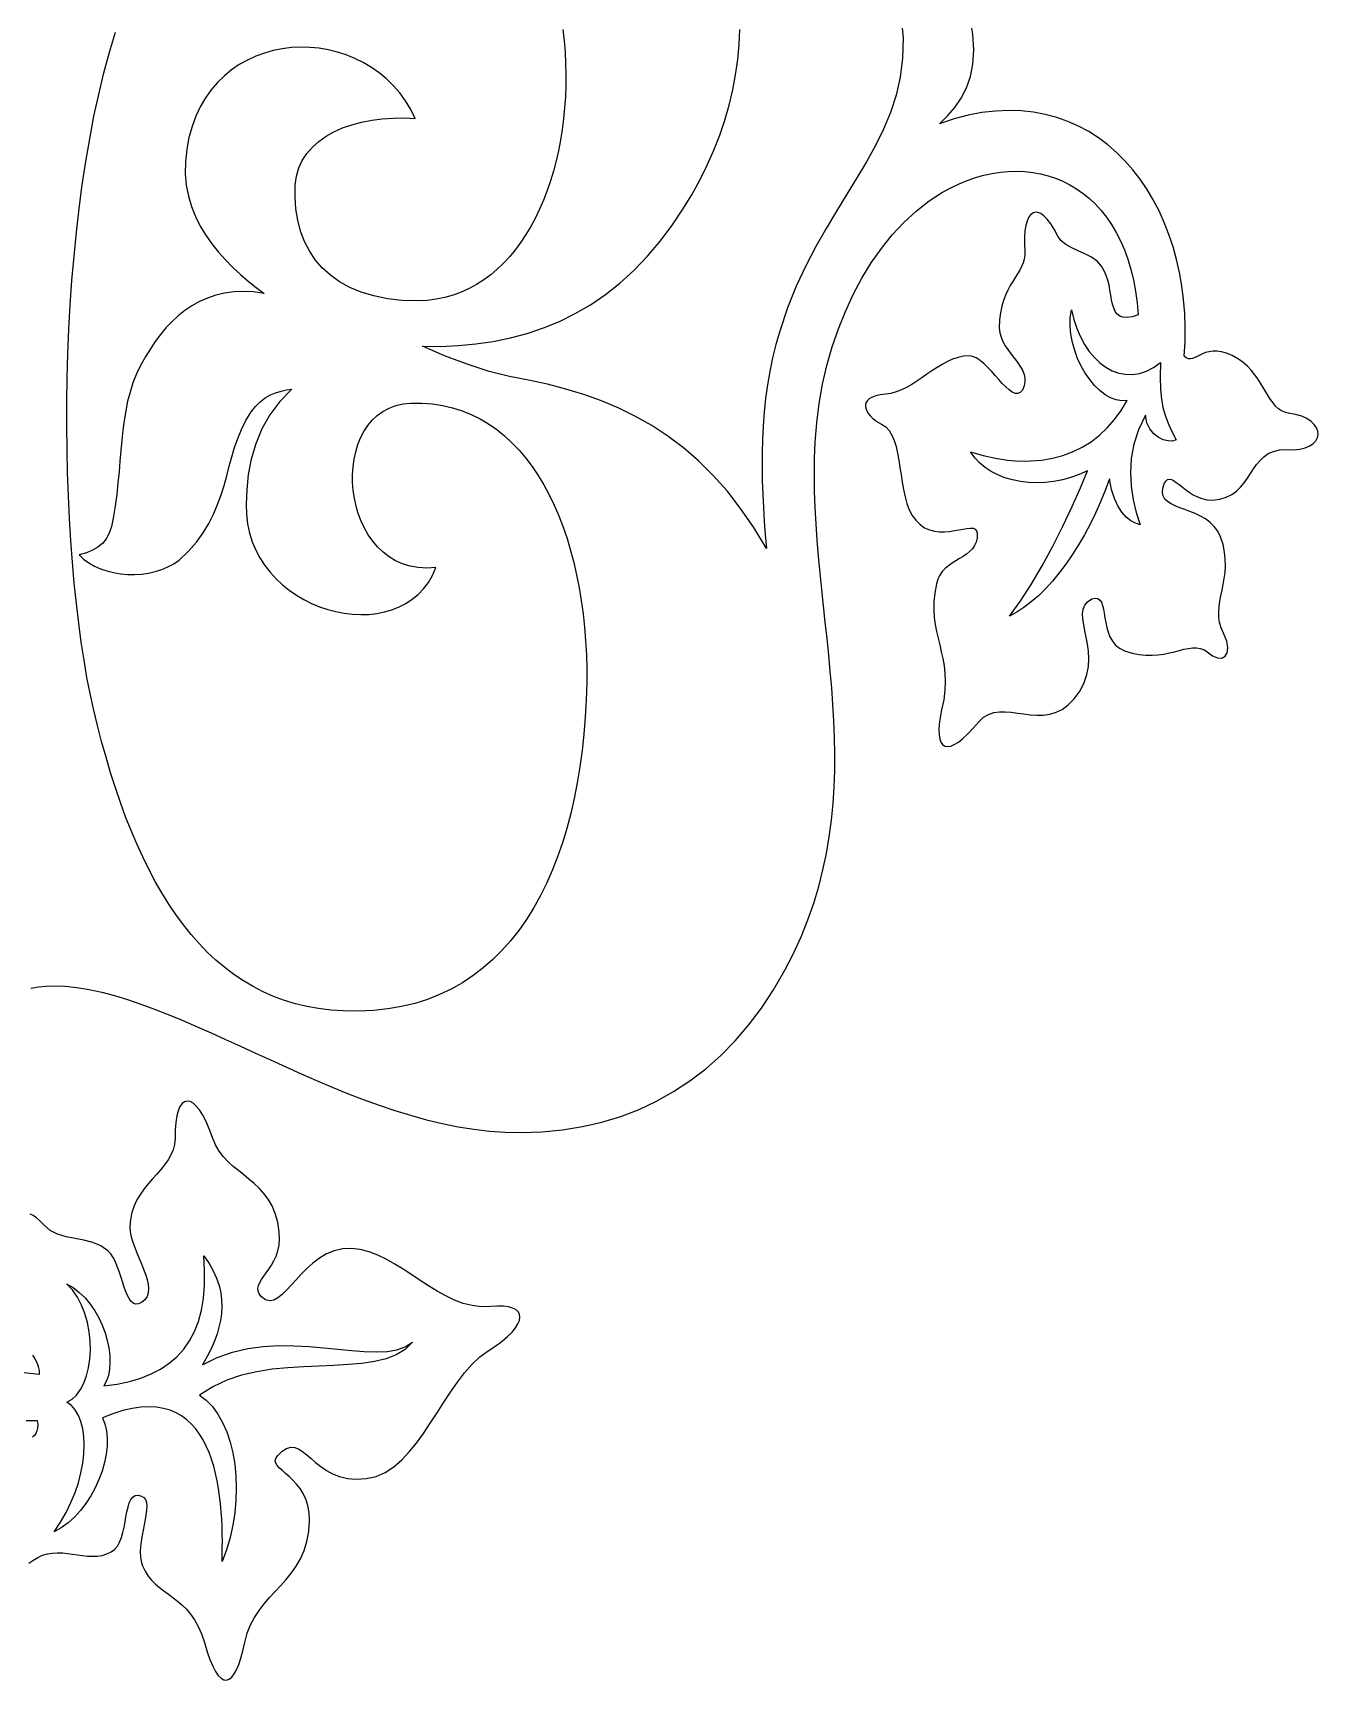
# Model space of a CAD drawing. Header units: metres. Extents: x -4.7 to 3.4, y -8.5 to 1.9.
# Drawn here: x -1.53 to 3.39, y -8.45 to -2.15 of the extents above; entities that cross this region are included whole.
import ezdxf

# ---------------------------------------------------------------- set-up
doc = ezdxf.new("R2010")
doc.units = ezdxf.units.M

msp = doc.modelspace()

# ---------------------------------------------------------------- linework, layer by layer
at = {"layer": 'BFLORSH.PLT', "color": 7}
for points in [[(-1.5343, -5.8041), (-1.5047, -5.7993), (-1.4757, -5.7964), (-1.4472, -5.7954), (-1.403, -5.797), (-1.3575, -5.8018), (-1.3108, -5.8094), (-1.263, -5.8198), (-1.214, -5.8327), (-1.164, -5.8478), (-1.113, -5.8651), (-1.0611, -5.8842), (-1.0082, -5.9049), (-0.9545, -5.9271), (-0.9, -5.9505), (-0.8447, -5.975), (-0.7888, -6.0002), (-0.7322, -6.0261), (-0.675, -6.0524), (-0.6172, -6.0788), (-0.5589, -6.1053), (-0.5002, -6.1315), (-0.4411, -6.1572), (-0.3817, -6.1823), (-0.3219, -6.2065), (-0.2619, -6.2297), (-0.2017, -6.2515), (-0.1413, -6.2719), (-0.0809, -6.2906), (-0.0204, -6.3073), (0.0401, -6.322), (0.1006, -6.3343), (0.1609, -6.344), (0.2211, -6.351), (0.2811, -6.3551), (0.3409, -6.3559), (0.4215, -6.3535), (0.5001, -6.3461), (0.5767, -6.3339), (0.651, -6.3168), (0.7231, -6.2949), (0.793, -6.2681), (0.8605, -6.2364), (0.9255, -6.2), (0.9881, -6.1587), (1.0482, -6.1126), (1.1056, -6.0617), (1.1604, -6.006), (1.2124, -5.9455), (1.2617, -5.8802), (1.3081, -5.8102), (1.3516, -5.7354), (1.3845, -5.6713), (1.4137, -5.6072), (1.4393, -5.5432), (1.4617, -5.4794), (1.4808, -5.4156), (1.497, -5.3518), (1.5104, -5.2882), (1.5212, -5.2246), (1.5295, -5.1611), (1.5356, -5.0977), (1.5396, -5.0343), (1.5417, -4.971), (1.5422, -4.9077), (1.541, -4.8445), (1.5386, -4.7814), (1.535, -4.7183), (1.5304, -4.6552), (1.525, -4.5923), (1.519, -4.5293), (1.5125, -4.4664), (1.5058, -4.4036), (1.4991, -4.3408), (1.4924, -4.278), (1.486, -4.2152), (1.4801, -4.1525), (1.4749, -4.0898), (1.4705, -4.0272), (1.4671, -3.9646), (1.4649, -3.902), (1.4641, -3.8394), (1.4649, -3.7768), (1.4674, -3.7143), (1.4731, -3.6402), (1.4825, -3.5664), (1.4956, -3.4933), (1.5123, -3.4212), (1.5324, -3.3504), (1.5558, -3.2814), (1.5826, -3.2143), (1.6125, -3.1497), (1.6455, -3.0877), (1.6815, -3.0288), (1.7203, -2.9732), (1.762, -2.9214), (1.8064, -2.8737), (1.8533, -2.8303), (1.9028, -2.7918), (1.9547, -2.7583), (1.986, -2.7412), (2.0175, -2.7261), (2.0492, -2.7131), (2.081, -2.7021), (2.1128, -2.6932), (2.1445, -2.6863), (2.176, -2.6814), (2.2074, -2.6785), (2.2385, -2.6778), (2.2691, -2.679), (2.2994, -2.6823), (2.3291, -2.6877), (2.3583, -2.6951), (2.3868, -2.7045), (2.4146, -2.716), (2.4415, -2.7296), (2.4676, -2.7452), (2.4927, -2.7629), (2.5168, -2.7826), (2.5398, -2.8044), (2.5616, -2.8283), (2.5821, -2.8542), (2.6014, -2.8822), (2.6192, -2.9123), (2.6355, -2.9445), (2.6503, -2.9787), (2.6635, -3.015), (2.675, -3.0534), (2.6848, -3.0939), (2.6926, -3.1364), (2.6986, -3.1811), (2.7026, -3.2278), (2.6795, -3.235), (2.6605, -3.238), (2.6449, -3.237), (2.6325, -3.2324), (2.6228, -3.2247), (2.6153, -3.2141), (2.6095, -3.2012), (2.605, -3.1863), (2.6014, -3.1698), (2.5983, -3.1521), (2.5951, -3.1335), (2.5914, -3.1145), (2.5868, -3.0954), (2.5808, -3.0767), (2.573, -3.0587), (2.5629, -3.0418), (2.5457, -3.0223), (2.524, -3.0067), (2.4995, -2.9937), (2.474, -2.9821), (2.4491, -2.9708), (2.4266, -2.9585), (2.4083, -2.9441), (2.3959, -2.9263), (2.3819, -2.9002), (2.3682, -2.8787), (2.355, -2.8616), (2.3424, -2.8488), (2.3304, -2.8402), (2.3192, -2.8357), (2.3088, -2.8351), (2.2993, -2.8382), (2.2909, -2.845), (2.2836, -2.8553), (2.2776, -2.869), (2.2729, -2.886), (2.2696, -2.9061), (2.2678, -2.9291), (2.2676, -2.9551), (2.2691, -2.9838), (2.2692, -2.9995), (2.267, -3.0144), (2.2628, -3.0287), (2.2569, -3.0426), (2.2497, -3.0564), (2.2414, -3.0703), (2.2324, -3.0847), (2.223, -3.0998), (2.2135, -3.1158), (2.2042, -3.1331), (2.1955, -3.1518), (2.1877, -3.1724), (2.181, -3.1949), (2.1759, -3.2197), (2.1726, -3.2471), (2.1714, -3.2773), (2.1738, -3.2959), (2.1788, -3.3134), (2.1857, -3.3299), (2.1943, -3.3455), (2.204, -3.3604), (2.2144, -3.3747), (2.2251, -3.3886), (2.2356, -3.4021), (2.2455, -3.4155), (2.2543, -3.4288), (2.2615, -3.4422), (2.2669, -3.4558), (2.2698, -3.4698), (2.2699, -3.4843), (2.2667, -3.4994), (2.2598, -3.5153), (2.2517, -3.5248), (2.2424, -3.5288), (2.2322, -3.5279), (2.221, -3.5229), (2.2091, -3.5144), (2.1964, -3.5031), (2.1832, -3.4896), (2.1696, -3.4747), (2.1555, -3.4591), (2.1412, -3.4433), (2.1268, -3.4281), (2.1123, -3.4141), (2.0979, -3.4021), (2.0836, -3.3926), (2.0696, -3.3865), (2.056, -3.3843), (2.0346, -3.3859), (2.0136, -3.3903), (1.9931, -3.3972), (1.9729, -3.4063), (1.953, -3.417), (1.9334, -3.4289), (1.9139, -3.4418), (1.8946, -3.4551), (1.8753, -3.4685), (1.8559, -3.4816), (1.8365, -3.4939), (1.8169, -3.5052), (1.7972, -3.5149), (1.7771, -3.5226), (1.7567, -3.5281), (1.7359, -3.5308), (1.7159, -3.5332), (1.6993, -3.537), (1.6859, -3.5419), (1.6754, -3.5479), (1.6677, -3.5548), (1.6627, -3.5625), (1.6602, -3.5707), (1.66, -3.5794), (1.6619, -3.5883), (1.6658, -3.5974), (1.6715, -3.6065), (1.6788, -3.6154), (1.6877, -3.624), (1.6978, -3.6321), (1.7091, -3.6396), (1.7214, -3.6463), (1.7372, -3.6564), (1.7502, -3.6705), (1.7609, -3.6882), (1.7695, -3.7088), (1.7766, -3.7319), (1.7824, -3.7571), (1.7872, -3.7838), (1.7916, -3.8116), (1.7958, -3.84), (1.8002, -3.8684), (1.8052, -3.8964), (1.8111, -3.9236), (1.8184, -3.9493), (1.8273, -3.9732), (1.8383, -3.9947), (1.8517, -4.0133), (1.8683, -4.03), (1.886, -4.0422), (1.9046, -4.0505), (1.9237, -4.0554), (1.9431, -4.0576), (1.9624, -4.0576), (1.9813, -4.056), (1.9997, -4.0533), (2.017, -4.0502), (2.0332, -4.0471), (2.0477, -4.0448), (2.0605, -4.0437), (2.0711, -4.0444), (2.0792, -4.0475), (2.0847, -4.0537), (2.0871, -4.0633), (2.0867, -4.0813), (2.0833, -4.0969), (2.0771, -4.1105), (2.0686, -4.1224), (2.0581, -4.1331), (2.0461, -4.1427), (2.0331, -4.1516), (2.0192, -4.1603), (2.0051, -4.1689), (1.9911, -4.1778), (1.9775, -4.1874), (1.9648, -4.198), (1.9534, -4.2099), (1.9437, -4.2234), (1.936, -4.239), (1.9309, -4.2568), (1.9243, -4.2925), (1.9211, -4.3255), (1.9206, -4.3562), (1.9224, -4.3851), (1.9261, -4.4126), (1.9312, -4.439), (1.9371, -4.4649), (1.9435, -4.4906), (1.9497, -4.5165), (1.9554, -4.5431), (1.9601, -4.5707), (1.9632, -4.5998), (1.9644, -4.6308), (1.963, -4.6641), (1.9588, -4.7002), (1.951, -4.7393), (1.9455, -4.7678), (1.942, -4.7933), (1.9406, -4.8156), (1.9413, -4.8348), (1.9439, -4.8506), (1.9485, -4.863), (1.9549, -4.872), (1.9633, -4.8775), (1.9736, -4.8793), (1.9856, -4.8774), (1.9994, -4.8718), (2.015, -4.8623), (2.0324, -4.8488), (2.0514, -4.8313), (2.072, -4.8097), (2.0943, -4.7838), (2.1116, -4.7675), (2.1304, -4.7564), (2.1506, -4.7498), (2.1719, -4.7468), (2.1943, -4.7466), (2.2175, -4.7483), (2.2413, -4.7513), (2.2656, -4.7547), (2.2903, -4.7576), (2.3151, -4.7592), (2.34, -4.7588), (2.3646, -4.7555), (2.3889, -4.7485), (2.4126, -4.7371), (2.4357, -4.7203), (2.4579, -4.6973), (2.4805, -4.6657), (2.4966, -4.6344), (2.507, -4.6035), (2.5125, -4.5732), (2.5142, -4.5436), (2.5128, -4.515), (2.5093, -4.4874), (2.5045, -4.4611), (2.4993, -4.4362), (2.4946, -4.4128), (2.4913, -4.3912), (2.4902, -4.3715), (2.4923, -4.3538), (2.4984, -4.3384), (2.5094, -4.3253), (2.5262, -4.3148), (2.5391, -4.3118), (2.5491, -4.3133), (2.5568, -4.3187), (2.5625, -4.3276), (2.5668, -4.3393), (2.5701, -4.3535), (2.5728, -4.3696), (2.5755, -4.387), (2.5787, -4.4053), (2.5826, -4.4239), (2.588, -4.4422), (2.5951, -4.4599), (2.6045, -4.4763), (2.6166, -4.4909), (2.6319, -4.5033), (2.6509, -4.5128), (2.6794, -4.5218), (2.7065, -4.5273), (2.7322, -4.53), (2.7566, -4.5303), (2.7797, -4.5286), (2.8016, -4.5254), (2.8224, -4.5212), (2.842, -4.5165), (2.8607, -4.5118), (2.8783, -4.5074), (2.895, -4.504), (2.9109, -4.5019), (2.926, -4.5017), (2.9403, -4.5038), (2.9539, -4.5087), (2.9669, -4.5168), (2.9873, -4.5327), (3.0062, -4.5405), (3.0226, -4.5408), (3.0354, -4.534), (3.0436, -4.5206), (3.046, -4.5012), (3.0417, -4.4761), (3.0295, -4.4458), (3.0203, -4.4252), (3.0145, -4.4049), (3.0116, -4.3847), (3.0112, -4.3645), (3.0127, -4.3442), (3.0157, -4.3237), (3.0196, -4.3028), (3.0241, -4.2814), (3.0285, -4.2594), (3.0324, -4.2366), (3.0354, -4.2129), (3.0369, -4.1883), (3.0365, -4.1624), (3.0336, -4.1353), (3.0278, -4.1068), (3.0186, -4.0768), (3.008, -4.0553), (2.9943, -4.037), (2.9783, -4.0216), (2.9605, -4.0086), (2.9413, -3.9976), (2.9213, -3.9883), (2.9011, -3.9801), (2.8812, -3.9727), (2.8622, -3.9656), (2.8445, -3.9585), (2.8288, -3.9508), (2.8155, -3.9422), (2.8052, -3.9323), (2.7984, -3.9206), (2.7958, -3.9068), (2.7978, -3.8903), (2.8027, -3.8747), (2.8083, -3.8642), (2.8147, -3.8582), (2.8219, -3.8562), (2.8299, -3.8577), (2.8388, -3.862), (2.8486, -3.8685), (2.8594, -3.8768), (2.8712, -3.8862), (2.8841, -3.8963), (2.898, -3.9063), (2.9131, -3.9158), (2.9294, -3.9241), (2.9468, -3.9308), (2.9655, -3.9352), (2.9855, -3.9368), (3.0149, -3.9331), (3.0399, -3.9257), (3.0612, -3.9152), (3.0794, -3.9021), (3.0951, -3.887), (3.1088, -3.8704), (3.1212, -3.8529), (3.1329, -3.835), (3.1444, -3.8172), (3.1563, -3.8002), (3.1693, -3.7844), (3.1839, -3.7704), (3.2007, -3.7587), (3.2204, -3.75), (3.2434, -3.7446), (3.2705, -3.7433), (3.2981, -3.7438), (3.3221, -3.7413), (3.3426, -3.7362), (3.3595, -3.7289), (3.3729, -3.7197), (3.3826, -3.7091), (3.3888, -3.6974), (3.3913, -3.6849), (3.3901, -3.6721), (3.3853, -3.6593), (3.3768, -3.6468), (3.3645, -3.6352), (3.3485, -3.6246), (3.3287, -3.6155), (3.3051, -3.6083), (3.2778, -3.6033), (3.2637, -3.6002), (3.251, -3.5946), (3.2395, -3.5866), (3.2289, -3.5766), (3.219, -3.5648), (3.2096, -3.5515), (3.2003, -3.537), (3.191, -3.5216), (3.1814, -3.5055), (3.1713, -3.489), (3.1604, -3.4723), (3.1486, -3.4558), (3.1355, -3.4398), (3.1209, -3.4244), (3.1046, -3.41), (3.0864, -3.3968), (3.0627, -3.3836), (3.0413, -3.3744), (3.0218, -3.3689), (3.0043, -3.3664), (2.9885, -3.3665), (2.9742, -3.3686), (2.9612, -3.3722), (2.9495, -3.3768), (2.9388, -3.3818), (2.929, -3.3867), (2.9199, -3.3911), (2.9113, -3.3943), (2.9031, -3.3958), (2.8951, -3.3952), (2.8871, -3.3918), (2.879, -3.3853), (2.8822, -3.3303), (2.8828, -3.2758), (2.8811, -3.222), (2.8769, -3.169), (2.8703, -3.1169), (2.8613, -3.0658), (2.8501, -3.0159), (2.8366, -2.9672), (2.8209, -2.9199), (2.803, -2.8742), (2.783, -2.83), (2.7609, -2.7877), (2.7368, -2.7472), (2.7106, -2.7087), (2.6825, -2.6723), (2.6524, -2.6381), (2.6205, -2.6064), (2.5867, -2.5771), (2.5511, -2.5504), (2.5137, -2.5264), (2.4747, -2.5053), (2.4339, -2.4872), (2.3915, -2.4722), (2.3475, -2.4604), (2.302, -2.4519), (2.255, -2.4469), (2.2065, -2.4454), (2.1565, -2.4477), (2.1052, -2.4538), (2.0525, -2.4638), (1.9985, -2.4779), (1.9433, -2.4962), (1.9733, -2.4661), (2.0009, -2.4336), (2.0252, -2.3982), (2.0455, -2.3591), (2.0609, -2.3158), (2.0708, -2.2676), (2.0742, -2.2138), (2.0705, -2.1537), (2.067, -2.1306)], [(0.5019, -2.1362), (0.5066, -2.1791), (0.51, -2.222), (0.5122, -2.2648), (0.5131, -2.3077), (0.5127, -2.3505), (0.5111, -2.393), (0.5083, -2.4352), (0.5042, -2.477), (0.4989, -2.5183), (0.4923, -2.5591), (0.4845, -2.5993), (0.4755, -2.6387), (0.4653, -2.6774), (0.4539, -2.7153), (0.4413, -2.7522), (0.4275, -2.7881), (0.4125, -2.8229), (0.3963, -2.8565), (0.379, -2.8889), (0.3605, -2.92), (0.3408, -2.9497), (0.32, -2.9779), (0.2981, -3.0045), (0.275, -3.0295), (0.2508, -3.0528), (0.2254, -3.0743), (0.199, -3.0939), (0.1714, -3.1116), (0.1427, -3.1273), (0.113, -3.1408), (0.0821, -3.1522), (0.0501, -3.1613), (0.0171, -3.1681), (-0.017, -3.1725), (-0.0521, -3.1744), (-0.1133, -3.1722), (-0.17, -3.1658), (-0.2223, -3.1553), (-0.2701, -3.1409), (-0.3137, -3.1228), (-0.353, -3.1011), (-0.388, -3.0761), (-0.4189, -3.0479), (-0.4457, -3.0168), (-0.4684, -2.9828), (-0.4871, -2.9462), (-0.5019, -2.9071), (-0.5127, -2.8658), (-0.5197, -2.8223), (-0.5229, -2.777), (-0.5223, -2.7299), (-0.5179, -2.6964), (-0.5088, -2.6653), (-0.4954, -2.6364), (-0.478, -2.6099), (-0.4569, -2.5857), (-0.4324, -2.5638), (-0.4047, -2.5443), (-0.3741, -2.5272), (-0.341, -2.5124), (-0.3057, -2.5), (-0.2684, -2.49), (-0.2295, -2.4824), (-0.1892, -2.4773), (-0.1478, -2.4745), (-0.1056, -2.4742), (-0.063, -2.4764), (-0.0805, -2.4412), (-0.1005, -2.4085), (-0.1227, -2.3781), (-0.1471, -2.35), (-0.1734, -2.3244), (-0.2014, -2.3012), (-0.231, -2.2804), (-0.262, -2.262), (-0.2942, -2.2461), (-0.3273, -2.2327), (-0.3613, -2.2218), (-0.3959, -2.2133), (-0.4309, -2.2074), (-0.4663, -2.204), (-0.5017, -2.2032), (-0.537, -2.2049), (-0.572, -2.2092), (-0.6066, -2.2161), (-0.6404, -2.2256), (-0.6735, -2.2378), (-0.7055, -2.2525), (-0.7364, -2.27), (-0.7658, -2.2901), (-0.7936, -2.3129), (-0.8197, -2.3384), (-0.8439, -2.3666), (-0.8659, -2.3975), (-0.8856, -2.4312), (-0.9028, -2.4677), (-0.9174, -2.507), (-0.929, -2.549), (-0.9377, -2.5939), (-0.9428, -2.6417), (-0.9432, -2.6875), (-0.9392, -2.7314), (-0.9311, -2.7733), (-0.9193, -2.8134), (-0.9041, -2.8517), (-0.8859, -2.8883), (-0.865, -2.9231), (-0.8417, -2.9562), (-0.8164, -2.9877), (-0.7895, -3.0176), (-0.7612, -3.0461), (-0.7319, -3.073), (-0.7021, -3.0985), (-0.6719, -3.1226), (-0.6418, -3.1454), (-0.6823, -3.1398), (-0.721, -3.1379), (-0.758, -3.1396), (-0.7932, -3.1445), (-0.8268, -3.1525), (-0.8587, -3.1634), (-0.889, -3.177), (-0.9177, -3.193), (-0.9448, -3.2113), (-0.9704, -3.2317), (-0.9945, -3.2539), (-1.0172, -3.2777), (-1.0384, -3.303), (-1.0583, -3.3295), (-1.0767, -3.357), (-1.0939, -3.3854), (-1.1133, -3.4193), (-1.1297, -3.4534), (-1.1433, -3.488), (-1.1546, -3.5229), (-1.1638, -3.5584), (-1.1712, -3.5945), (-1.1772, -3.6313), (-1.1821, -3.6688), (-1.1861, -3.7072), (-1.1897, -3.7465), (-1.1931, -3.7868), (-1.1967, -3.8282), (-1.2008, -3.8707), (-1.2056, -3.9144), (-1.2116, -3.9595), (-1.219, -4.0059), (-1.2255, -4.0372), (-1.2344, -4.0634), (-1.2458, -4.0849), (-1.26, -4.1025), (-1.2772, -4.1168), (-1.2977, -4.1284), (-1.3217, -4.1379), (-1.3494, -4.1459), (-1.332, -4.162), (-1.3124, -4.1763), (-1.2908, -4.1886), (-1.2677, -4.199), (-1.2432, -4.2074), (-1.2176, -4.2139), (-1.1913, -4.2183), (-1.1645, -4.2208), (-1.1375, -4.2212), (-1.1105, -4.2196), (-1.084, -4.216), (-1.0581, -4.2102), (-1.0332, -4.2023), (-1.0096, -4.1923), (-0.9874, -4.1802), (-0.9671, -4.1659), (-0.9311, -4.1318), (-0.9005, -4.097), (-0.8746, -4.0616), (-0.8529, -4.0258), (-0.8346, -3.9896), (-0.8193, -3.9532), (-0.8063, -3.9166), (-0.795, -3.88), (-0.7847, -3.8434), (-0.7749, -3.8071), (-0.765, -3.771), (-0.7542, -3.7354), (-0.7421, -3.7002), (-0.7281, -3.6657), (-0.7114, -3.6319), (-0.6914, -3.5989), (-0.6744, -3.5776), (-0.6563, -3.5599), (-0.6373, -3.5455), (-0.6176, -3.5341), (-0.5974, -3.5254), (-0.5768, -3.5191), (-0.556, -3.5149), (-0.5352, -3.5124), (-0.5818, -3.5585), (-0.6199, -3.6096), (-0.6503, -3.6643), (-0.6737, -3.7215), (-0.6906, -3.7801), (-0.7019, -3.8389), (-0.7081, -3.8968), (-0.7101, -3.9524), (-0.7092, -3.9907), (-0.7048, -4.0274), (-0.6973, -4.0625), (-0.6868, -4.096), (-0.6734, -4.1278), (-0.6574, -4.1579), (-0.639, -4.1862), (-0.6184, -4.2127), (-0.5958, -4.2374), (-0.5714, -4.2602), (-0.5454, -4.281), (-0.5179, -4.2999), (-0.4893, -4.3168), (-0.4597, -4.3315), (-0.4292, -4.3442), (-0.3982, -4.3547), (-0.3667, -4.3631), (-0.3351, -4.3692), (-0.3034, -4.373), (-0.272, -4.3745), (-0.241, -4.3736), (-0.2106, -4.3703), (-0.1809, -4.3645), (-0.1523, -4.3562), (-0.1249, -4.3454), (-0.0989, -4.332), (-0.0745, -4.316), (-0.052, -4.2973), (-0.0314, -4.2759), (-0.0131, -4.2517), (0.0028, -4.2248), (0.0161, -4.1949), (-0.0187, -4.1968), (-0.0516, -4.1949), (-0.0825, -4.1893), (-0.1114, -4.1803), (-0.1384, -4.1682), (-0.1633, -4.1532), (-0.1862, -4.1356), (-0.2071, -4.1155), (-0.226, -4.0934), (-0.2428, -4.0693), (-0.2576, -4.0437), (-0.2704, -4.0166), (-0.281, -3.9883), (-0.2896, -3.9592), (-0.2961, -3.9295), (-0.3005, -3.8993), (-0.3029, -3.869), (-0.3031, -3.8388), (-0.3012, -3.8089), (-0.2971, -3.7796), (-0.291, -3.7512), (-0.2826, -3.7239), (-0.2722, -3.6979), (-0.2595, -3.6735), (-0.2447, -3.6509), (-0.2277, -3.6304), (-0.2086, -3.6123), (-0.1872, -3.5968), (-0.1636, -3.584), (-0.1378, -3.5744), (-0.1098, -3.5681), (-0.0796, -3.5654), (-0.0378, -3.5655), (0.0026, -3.5685), (0.0417, -3.5745), (0.0794, -3.5833), (0.1159, -3.5948), (0.151, -3.609), (0.1848, -3.6258), (0.2172, -3.645), (0.2484, -3.6667), (0.2782, -3.6907), (0.3066, -3.7169), (0.3338, -3.7453), (0.3596, -3.7757), (0.384, -3.8081), (0.4071, -3.8424), (0.4289, -3.8785), (0.4493, -3.9164), (0.4684, -3.9559), (0.4861, -3.997), (0.5025, -4.0395), (0.5175, -4.0835), (0.5312, -4.1287), (0.5435, -4.1752), (0.5544, -4.2229), (0.564, -4.2715), (0.5722, -4.3212), (0.5791, -4.3718), (0.5846, -4.4231), (0.5887, -4.4752), (0.5915, -4.5279), (0.5929, -4.5812), (0.5929, -4.6349), (0.5909, -4.7014), (0.5873, -4.767), (0.5821, -4.8315), (0.5753, -4.895), (0.5669, -4.9573), (0.5569, -5.0183), (0.5452, -5.078), (0.5318, -5.1363), (0.5167, -5.1931), (0.4998, -5.2483), (0.4813, -5.3018), (0.461, -5.3536), (0.4389, -5.4035), (0.4151, -5.4515), (0.3894, -5.4975), (0.362, -5.5414), (0.3327, -5.5832), (0.3015, -5.6226), (0.2685, -5.6598), (0.2336, -5.6945), (0.1968, -5.7266), (0.1581, -5.7562), (0.1174, -5.7832), (0.0748, -5.8073), (0.0302, -5.8286), (-0.0164, -5.847), (-0.065, -5.8624), (-0.1156, -5.8746), (-0.1683, -5.8837), (-0.223, -5.8895), (-0.2798, -5.892), (-0.3387, -5.891), (-0.3864, -5.8879), (-0.4328, -5.8822), (-0.4779, -5.8741), (-0.5216, -5.8636), (-0.564, -5.8507), (-0.6051, -5.8354), (-0.6449, -5.8178), (-0.6836, -5.7979), (-0.721, -5.7758), (-0.7572, -5.7515), (-0.7922, -5.725), (-0.8261, -5.6964), (-0.8588, -5.6657), (-0.8904, -5.6329), (-0.921, -5.5982), (-0.9505, -5.5614), (-0.9789, -5.5227), (-1.0063, -5.4821), (-1.0327, -5.4397), (-1.0581, -5.3954), (-1.0826, -5.3493), (-1.1061, -5.3015), (-1.1287, -5.2519), (-1.1504, -5.2007), (-1.1713, -5.1478), (-1.1913, -5.0934), (-1.2104, -5.0373), (-1.2288, -4.9798), (-1.2464, -4.9207), (-1.2632, -4.8602), (-1.2792, -4.7983), (-1.2946, -4.735), (-1.3073, -4.6767), (-1.3193, -4.6147), (-1.3306, -4.549), (-1.3411, -4.48), (-1.3508, -4.4078), (-1.3597, -4.3327), (-1.3677, -4.2548), (-1.3748, -4.1745), (-1.3809, -4.0919), (-1.386, -4.0072), (-1.3902, -3.9207), (-1.3933, -3.8326), (-1.3953, -3.7431), (-1.3962, -3.6524), (-1.396, -3.5608), (-1.3946, -3.4685), (-1.392, -3.3756), (-1.3882, -3.2825), (-1.3831, -3.1892), (-1.3767, -3.0962), (-1.3689, -3.0035), (-1.3598, -2.9114), (-1.3493, -2.8201), (-1.3373, -2.7299), (-1.3239, -2.6409), (-1.309, -2.5534), (-1.2925, -2.4676), (-1.2744, -2.3837), (-1.2548, -2.302), (-1.2335, -2.2226), (-1.2106, -2.1458)], [(1.8003, -2.1304), (1.8036, -2.1672), (1.8018, -2.2447), (1.7926, -2.3177), (1.7769, -2.3869), (1.7554, -2.4532), (1.7288, -2.5172), (1.6981, -2.5797), (1.6639, -2.6415), (1.627, -2.7034), (1.5884, -2.766), (1.5486, -2.8302), (1.5085, -2.8966), (1.469, -2.9662), (1.4307, -3.0395), (1.3945, -3.1173), (1.3611, -3.2005), (1.3314, -3.2898), (1.3166, -3.3408), (1.304, -3.3922), (1.2933, -3.4437), (1.2845, -3.4955), (1.2774, -3.5475), (1.2719, -3.5996), (1.2679, -3.6518), (1.2652, -3.704), (1.2639, -3.7564), (1.2637, -3.8087), (1.2645, -3.8611), (1.2663, -3.9133), (1.2688, -3.9655), (1.2721, -4.0176), (1.2759, -4.0696), (1.2802, -4.1213), (1.232, -4.0414), (1.1818, -3.9682), (1.1298, -3.9014), (1.0758, -3.8407), (1.0201, -3.7856), (0.9626, -3.736), (0.9033, -3.6914), (0.8423, -3.6515), (0.7796, -3.616), (0.7153, -3.5846), (0.6493, -3.557), (0.5818, -3.5327), (0.5128, -3.5115), (0.4423, -3.4931), (0.3703, -3.4772), (0.2969, -3.4633), (0.2192, -3.4437), (0.1349, -3.4164), (0.0484, -3.3837), (-0.0357, -3.3478), (0.0335, -3.348), (0.1018, -3.3451), (0.1692, -3.3389), (0.2355, -3.3292), (0.3007, -3.3159), (0.3647, -3.2988), (0.4274, -3.2777), (0.4889, -3.2524), (0.5489, -3.2228), (0.6074, -3.1886), (0.6644, -3.1498), (0.7198, -3.106), (0.7735, -3.0573), (0.8255, -3.0032), (0.8756, -2.9438), (0.9238, -2.8788), (0.9609, -2.8236), (0.9949, -2.7678), (1.0261, -2.7115), (1.0543, -2.6547), (1.0796, -2.5975), (1.1019, -2.54), (1.1214, -2.4823), (1.1381, -2.4245), (1.1519, -2.3665), (1.1628, -2.3086), (1.1709, -2.2507), (1.1763, -2.193), (1.1789, -2.1354)], [(-1.5414, -8.0042), (-1.5259, -7.994), (-1.5078, -7.9822), (-1.4894, -7.9738), (-1.4708, -7.9684), (-1.4519, -7.9655), (-1.4328, -7.9647), (-1.4136, -7.9654), (-1.3943, -7.9674), (-1.375, -7.97), (-1.3557, -7.9728), (-1.3365, -7.9755), (-1.3175, -7.9774), (-1.2986, -7.9782), (-1.2801, -7.9774), (-1.2618, -7.9746), (-1.2439, -7.9693), (-1.2264, -7.961), (-1.2136, -7.9516), (-1.2031, -7.9389), (-1.1946, -7.9235), (-1.1878, -7.906), (-1.1822, -7.887), (-1.1776, -7.867), (-1.1737, -7.8467), (-1.17, -7.8267), (-1.1663, -7.8075), (-1.1622, -7.7898), (-1.1574, -7.7741), (-1.1515, -7.7611), (-1.1442, -7.7513), (-1.1351, -7.7454), (-1.124, -7.7439), (-1.1105, -7.7475), (-1.1015, -7.7529), (-1.0955, -7.7613), (-1.0921, -7.7725), (-1.0909, -7.786), (-1.0916, -7.8016), (-1.0936, -7.819), (-1.0968, -7.8377), (-1.1006, -7.8575), (-1.1046, -7.878), (-1.1085, -7.8989), (-1.1119, -7.9199), (-1.1143, -7.9406), (-1.1154, -7.9606), (-1.1148, -7.9798), (-1.1121, -7.9977), (-1.1069, -8.014), (-1.097, -8.0351), (-1.0852, -8.0535), (-1.0719, -8.0698), (-1.0573, -8.0845), (-1.0416, -8.0979), (-1.0251, -8.1106), (-1.008, -8.1232), (-0.9906, -8.136), (-0.9731, -8.1496), (-0.9558, -8.1644), (-0.939, -8.181), (-0.9228, -8.1999), (-0.9076, -8.2215), (-0.8935, -8.2463), (-0.8809, -8.2748), (-0.87, -8.3075), (-0.8595, -8.3432), (-0.8489, -8.3736), (-0.8382, -8.3989), (-0.8274, -8.4191), (-0.8167, -8.4344), (-0.806, -8.4448), (-0.7955, -8.4506), (-0.7852, -8.4517), (-0.7751, -8.4483), (-0.7653, -8.4405), (-0.7558, -8.4284), (-0.7468, -8.4122), (-0.7382, -8.3919), (-0.7302, -8.3676), (-0.7227, -8.3394), (-0.7159, -8.3075), (-0.7064, -8.2723), (-0.6936, -8.2406), (-0.6781, -8.2117), (-0.6603, -8.185), (-0.6409, -8.1601), (-0.6203, -8.1364), (-0.5991, -8.1132), (-0.5778, -8.0902), (-0.5569, -8.0666), (-0.537, -8.042), (-0.5185, -8.0157), (-0.5022, -7.9873), (-0.4883, -7.9562), (-0.4776, -7.9218), (-0.4705, -7.8836), (-0.4676, -7.841), (-0.4689, -7.8105), (-0.4738, -7.7833), (-0.4817, -7.7591), (-0.492, -7.7375), (-0.5041, -7.7185), (-0.5175, -7.7016), (-0.5315, -7.6866), (-0.5456, -7.6732), (-0.5592, -7.6613), (-0.5717, -7.6504), (-0.5825, -7.6404), (-0.591, -7.631), (-0.5967, -7.6219), (-0.5989, -7.6129), (-0.5971, -7.6037), (-0.5907, -7.594), (-0.5723, -7.5758), (-0.5553, -7.565), (-0.5394, -7.5606), (-0.5241, -7.5618), (-0.5092, -7.5676), (-0.4941, -7.5771), (-0.4786, -7.5895), (-0.4621, -7.6038), (-0.4443, -7.6192), (-0.4249, -7.6347), (-0.4034, -7.6495), (-0.3794, -7.6626), (-0.3525, -7.6731), (-0.3224, -7.6802), (-0.2887, -7.683), (-0.2509, -7.6805), (-0.2133, -7.6722), (-0.1783, -7.6571), (-0.1457, -7.636), (-0.115, -7.6096), (-0.0859, -7.5789), (-0.0582, -7.5446), (-0.0315, -7.5076), (-0.0055, -7.4688), (0.0201, -7.4289), (0.0457, -7.3888), (0.0716, -7.3494), (0.0981, -7.3115), (0.1254, -7.2759), (0.154, -7.2435), (0.1842, -7.215), (0.2162, -7.1914), (0.2449, -7.1726), (0.2696, -7.1543), (0.2903, -7.1366), (0.3073, -7.1198), (0.3204, -7.1039), (0.3297, -7.0891), (0.3353, -7.0753), (0.3372, -7.0629), (0.3355, -7.0518), (0.3302, -7.0422), (0.3214, -7.0342), (0.309, -7.028), (0.2932, -7.0235), (0.274, -7.0211), (0.2514, -7.0207), (0.2255, -7.0224), (0.1898, -7.0233), (0.1548, -7.019), (0.1204, -7.0101), (0.0867, -6.9975), (0.0534, -6.9816), (0.0206, -6.9634), (-0.012, -6.9434), (-0.0444, -6.9223), (-0.0767, -6.9009), (-0.109, -6.8799), (-0.1413, -6.8599), (-0.1739, -6.8417), (-0.2067, -6.826), (-0.2399, -6.8134), (-0.2735, -6.8046), (-0.3078, -6.8004), (-0.3421, -6.8019), (-0.3739, -6.8091), (-0.4031, -6.8211), (-0.4301, -6.837), (-0.455, -6.8558), (-0.4781, -6.8765), (-0.4995, -6.8982), (-0.5194, -6.9201), (-0.5381, -6.941), (-0.5558, -6.9602), (-0.5726, -6.9767), (-0.5888, -6.9894), (-0.6046, -6.9976), (-0.6201, -7.0002), (-0.6356, -6.9963), (-0.6512, -6.9849), (-0.66, -6.9739), (-0.6645, -6.963), (-0.6654, -6.9522), (-0.6632, -6.9413), (-0.6583, -6.9302), (-0.6513, -6.9185), (-0.6428, -6.9062), (-0.6332, -6.8931), (-0.6232, -6.879), (-0.6132, -6.8638), (-0.6037, -6.8472), (-0.5953, -6.829), (-0.5886, -6.8092), (-0.584, -6.7876), (-0.5821, -6.7639), (-0.5834, -6.7379), (-0.5896, -6.6997), (-0.599, -6.6664), (-0.6111, -6.6372), (-0.6256, -6.6117), (-0.6421, -6.5893), (-0.6602, -6.5693), (-0.6794, -6.5512), (-0.6994, -6.5344), (-0.7197, -6.5183), (-0.7401, -6.5023), (-0.76, -6.4859), (-0.779, -6.4683), (-0.7969, -6.4492), (-0.8131, -6.4278), (-0.8272, -6.4035), (-0.839, -6.3759), (-0.8512, -6.3427), (-0.8637, -6.3141), (-0.8763, -6.2899), (-0.8889, -6.2702), (-0.9013, -6.255), (-0.9134, -6.2443), (-0.925, -6.238), (-0.936, -6.2362), (-0.9462, -6.2387), (-0.9554, -6.2457), (-0.9635, -6.2572), (-0.9704, -6.273), (-0.9759, -6.2932), (-0.9798, -6.3177), (-0.9819, -6.3466), (-0.9822, -6.3799), (-0.9842, -6.4018), (-0.9897, -6.4225), (-0.9982, -6.4421), (-1.0092, -6.4611), (-1.0223, -6.4795), (-1.0369, -6.4976), (-1.0525, -6.5158), (-1.0686, -6.5341), (-1.0847, -6.5529), (-1.1003, -6.5724), (-1.1149, -6.5929), (-1.128, -6.6146), (-1.1391, -6.6376), (-1.1476, -6.6624), (-1.1531, -6.6891), (-1.155, -6.7179), (-1.1536, -6.7363), (-1.1498, -6.7557), (-1.144, -6.7757), (-1.1367, -6.7962), (-1.1284, -6.817), (-1.1196, -6.8379), (-1.1108, -6.8587), (-1.1025, -6.8791), (-1.0951, -6.8991), (-1.0891, -6.9183), (-1.0851, -6.9365), (-1.0834, -6.9537), (-1.0847, -6.9695), (-1.0893, -6.9838), (-1.0977, -6.9963), (-1.1105, -7.0069), (-1.1226, -7.0126), (-1.1332, -7.0134), (-1.1426, -7.0098), (-1.1509, -7.0023), (-1.1585, -6.9915), (-1.1653, -6.978), (-1.1717, -6.9622), (-1.1778, -6.9447), (-1.1838, -6.9261), (-1.19, -6.9069), (-1.1964, -6.8877), (-1.2033, -6.8689), (-1.2108, -6.8512), (-1.2192, -6.835), (-1.2286, -6.8209), (-1.2393, -6.8094), (-1.2665, -6.7901), (-1.2974, -6.7774), (-1.3308, -6.769), (-1.3651, -6.7626), (-1.3992, -6.7557), (-1.4315, -6.746), (-1.4607, -6.7312), (-1.4855, -6.7089), (-1.4991, -6.694), (-1.5122, -6.6825), (-1.5247, -6.6742), (-1.5364, -6.6689)], [(-1.5274, -7.2081), (-1.5187, -7.2224), (-1.5114, -7.2369), (-1.506, -7.2517), (-1.5028, -7.267), (-1.5021, -7.2829), (-1.5602, -7.2766)], [(-1.5514, -7.458), (-1.5093, -7.4585), (-1.5078, -7.4742), (-1.5083, -7.4874), (-1.5108, -7.4985), (-1.515, -7.5077), (-1.5205, -7.5154), (-1.5272, -7.5219)]]:
    msp.add_lwpolyline(points, dxfattribs=at)
for points in [[(2.7888, -3.4101), (2.7869, -3.465), (2.7881, -3.5118), (2.7923, -3.552), (2.7992, -3.587), (2.8086, -3.6185), (2.8201, -3.6479), (2.8336, -3.6766), (2.8488, -3.7062), (2.8346, -3.7104), (2.8175, -3.7101), (2.7988, -3.7054), (2.7799, -3.6962), (2.7623, -3.6823), (2.7473, -3.6637), (2.7363, -3.6403), (2.7308, -3.612), (2.7045, -3.6672), (2.6868, -3.7224), (2.6768, -3.7771), (2.6735, -3.831), (2.6761, -3.8836), (2.6837, -3.9348), (2.6953, -3.984), (2.7102, -4.0309), (2.6926, -4.025), (2.6748, -4.0152), (2.6573, -4.0011), (2.6407, -3.9823), (2.6254, -3.9587), (2.6121, -3.9298), (2.6012, -3.8954), (2.5932, -3.8551), (2.5767, -3.8996), (2.5587, -3.9434), (2.5394, -3.9863), (2.5188, -4.0281), (2.4972, -4.0687), (2.4744, -4.1078), (2.4507, -4.1453), (2.4262, -4.181), (2.4009, -4.2147), (2.3749, -4.2462), (2.3483, -4.2755), (2.3212, -4.3021), (2.2938, -4.3261), (2.2661, -4.3472), (2.2381, -4.3652), (2.2101, -4.38), (2.2515, -4.3243), (2.2936, -4.2594), (2.3355, -4.1879), (2.3763, -4.1125), (2.415, -4.0358), (2.4506, -3.9604), (2.4822, -3.8889), (2.5089, -3.824), (2.4776, -3.8383), (2.4456, -3.8499), (2.4131, -3.8589), (2.3804, -3.8653), (2.3477, -3.8691), (2.3153, -3.8703), (2.2834, -3.8691), (2.2523, -3.8654), (2.2222, -3.8593), (2.1934, -3.8509), (2.1662, -3.84), (2.1407, -3.8269), (2.1173, -3.8115), (2.0962, -3.7939), (2.0777, -3.7741), (2.062, -3.7521), (2.1098, -3.766), (2.1567, -3.7765), (2.2027, -3.7834), (2.2476, -3.7868), (2.2914, -3.7867), (2.3338, -3.7831), (2.3749, -3.7761), (2.4144, -3.7655), (2.4522, -3.7514), (2.4883, -3.7338), (2.5226, -3.7128), (2.5548, -3.6882), (2.5849, -3.6601), (2.6127, -3.6285), (2.6382, -3.5934), (2.6612, -3.5549), (2.6403, -3.5565), (2.619, -3.5531), (2.5977, -3.5452), (2.5767, -3.533), (2.5561, -3.517), (2.5364, -3.4976), (2.5178, -3.4753), (2.5005, -3.4504), (2.485, -3.4233), (2.4714, -3.3946), (2.4602, -3.3644), (2.4514, -3.3334), (2.4455, -3.3019), (2.4427, -3.2702), (2.4434, -3.2389), (2.4478, -3.2083), (2.4566, -3.2451), (2.4679, -3.2796), (2.4817, -3.3117), (2.4977, -3.3412), (2.5157, -3.3677), (2.5355, -3.3912), (2.5569, -3.4114), (2.5797, -3.4281), (2.6037, -3.4411), (2.6288, -3.4501), (2.6546, -3.455), (2.681, -3.4556), (2.7078, -3.4516), (2.7349, -3.4428), (2.7619, -3.4291)], [(-1.3965, -7.3879), (-1.3766, -7.3771), (-1.359, -7.361), (-1.3438, -7.3403), (-1.331, -7.3156), (-1.3208, -7.2876), (-1.3132, -7.2568), (-1.3083, -7.2239), (-1.3062, -7.1895), (-1.3069, -7.1542), (-1.3106, -7.1187), (-1.3172, -7.0835), (-1.3269, -7.0493), (-1.3398, -7.0167), (-1.3559, -6.9864), (-1.3753, -6.9589), (-1.3981, -6.9349), (-1.3724, -6.9498), (-1.3486, -6.9681), (-1.3268, -6.9893), (-1.3071, -7.0129), (-1.2896, -7.0384), (-1.2742, -7.0655), (-1.2611, -7.0938), (-1.2503, -7.1227), (-1.2418, -7.1518), (-1.2358, -7.1808), (-1.2323, -7.2091), (-1.2313, -7.2363), (-1.233, -7.262), (-1.2373, -7.2858), (-1.2444, -7.3072), (-1.2542, -7.3258), (-1.204, -7.3188), (-1.1571, -7.309), (-1.1138, -7.2963), (-1.0739, -7.2805), (-1.0375, -7.2617), (-1.0046, -7.2396), (-0.9752, -7.2144), (-0.9493, -7.1858), (-0.9271, -7.1538), (-0.9084, -7.1184), (-0.8932, -7.0794), (-0.8817, -7.0367), (-0.8739, -6.9904), (-0.8696, -6.9403), (-0.869, -6.8863), (-0.8721, -6.8283), (-0.8521, -6.8573), (-0.8359, -6.886), (-0.8232, -6.9142), (-0.8138, -6.9422), (-0.8075, -6.9697), (-0.804, -6.9969), (-0.8032, -7.0236), (-0.8047, -7.05), (-0.8085, -7.0759), (-0.8142, -7.1015), (-0.8216, -7.1266), (-0.8306, -7.1512), (-0.8408, -7.1754), (-0.8521, -7.1992), (-0.8642, -7.2224), (-0.8769, -7.2452), (-0.8206, -7.2171), (-0.7628, -7.1967), (-0.7041, -7.1831), (-0.645, -7.1751), (-0.5858, -7.1718), (-0.5272, -7.1723), (-0.4695, -7.1754), (-0.4133, -7.1802), (-0.359, -7.1857), (-0.3072, -7.1909), (-0.2583, -7.1948), (-0.2128, -7.1963), (-0.1711, -7.1945), (-0.1338, -7.1884), (-0.1014, -7.1769), (-0.0742, -7.1591), (-0.1019, -7.1862), (-0.1357, -7.2069), (-0.1751, -7.2222), (-0.2194, -7.2329), (-0.2679, -7.24), (-0.3199, -7.2446), (-0.3749, -7.2476), (-0.432, -7.2499), (-0.4907, -7.2525), (-0.5503, -7.2564), (-0.6101, -7.2626), (-0.6694, -7.272), (-0.7277, -7.2855), (-0.7841, -7.3042), (-0.8381, -7.3291), (-0.889, -7.3609), (-0.863, -7.3809), (-0.8396, -7.4054), (-0.8187, -7.4341), (-0.8003, -7.4665), (-0.7847, -7.5023), (-0.7717, -7.541), (-0.7615, -7.5822), (-0.7541, -7.6256), (-0.7495, -7.6706), (-0.7479, -7.7169), (-0.7493, -7.764), (-0.7537, -7.8116), (-0.7611, -7.8592), (-0.7717, -7.9064), (-0.7855, -7.9528), (-0.8026, -7.998), (-0.8018, -7.9732), (-0.8014, -7.9472), (-0.8013, -7.9203), (-0.8016, -7.8926), (-0.8024, -7.8642), (-0.8037, -7.8354), (-0.8057, -7.8062), (-0.8084, -7.7769), (-0.8118, -7.7476), (-0.8161, -7.7185), (-0.8212, -7.6897), (-0.8273, -7.6614), (-0.8345, -7.6338), (-0.8428, -7.6069), (-0.8522, -7.5811), (-0.8629, -7.5564), (-0.8749, -7.533), (-0.8883, -7.511), (-0.9032, -7.4907), (-0.9195, -7.4722), (-0.9375, -7.4556), (-0.9571, -7.4412), (-0.9785, -7.429), (-1.0016, -7.4192), (-1.0267, -7.412), (-1.0536, -7.4076), (-1.0826, -7.4061), (-1.1136, -7.4077), (-1.1468, -7.4125), (-1.1823, -7.4208), (-1.22, -7.4326), (-1.26, -7.4481), (-1.2505, -7.4718), (-1.2444, -7.498), (-1.2417, -7.5263), (-1.2422, -7.5563), (-1.2458, -7.5875), (-1.2523, -7.6195), (-1.2616, -7.6518), (-1.2735, -7.684), (-1.2878, -7.7156), (-1.3045, -7.7463), (-1.3233, -7.7755), (-1.3442, -7.8028), (-1.367, -7.8278), (-1.3914, -7.85), (-1.4175, -7.869), (-1.445, -7.8843), (-1.4205, -7.8481), (-1.399, -7.8108), (-1.3805, -7.7728), (-1.3649, -7.7346), (-1.3523, -7.6965), (-1.3425, -7.6588), (-1.3355, -7.6219), (-1.3314, -7.5863), (-1.3301, -7.5522), (-1.3315, -7.52), (-1.3357, -7.4901), (-1.3426, -7.4629), (-1.3521, -7.4387), (-1.3643, -7.4179), (-1.3791, -7.4008)]]:
    msp.add_lwpolyline(points, close=True, dxfattribs=at)

doc.saveas('drawing.dxf')
